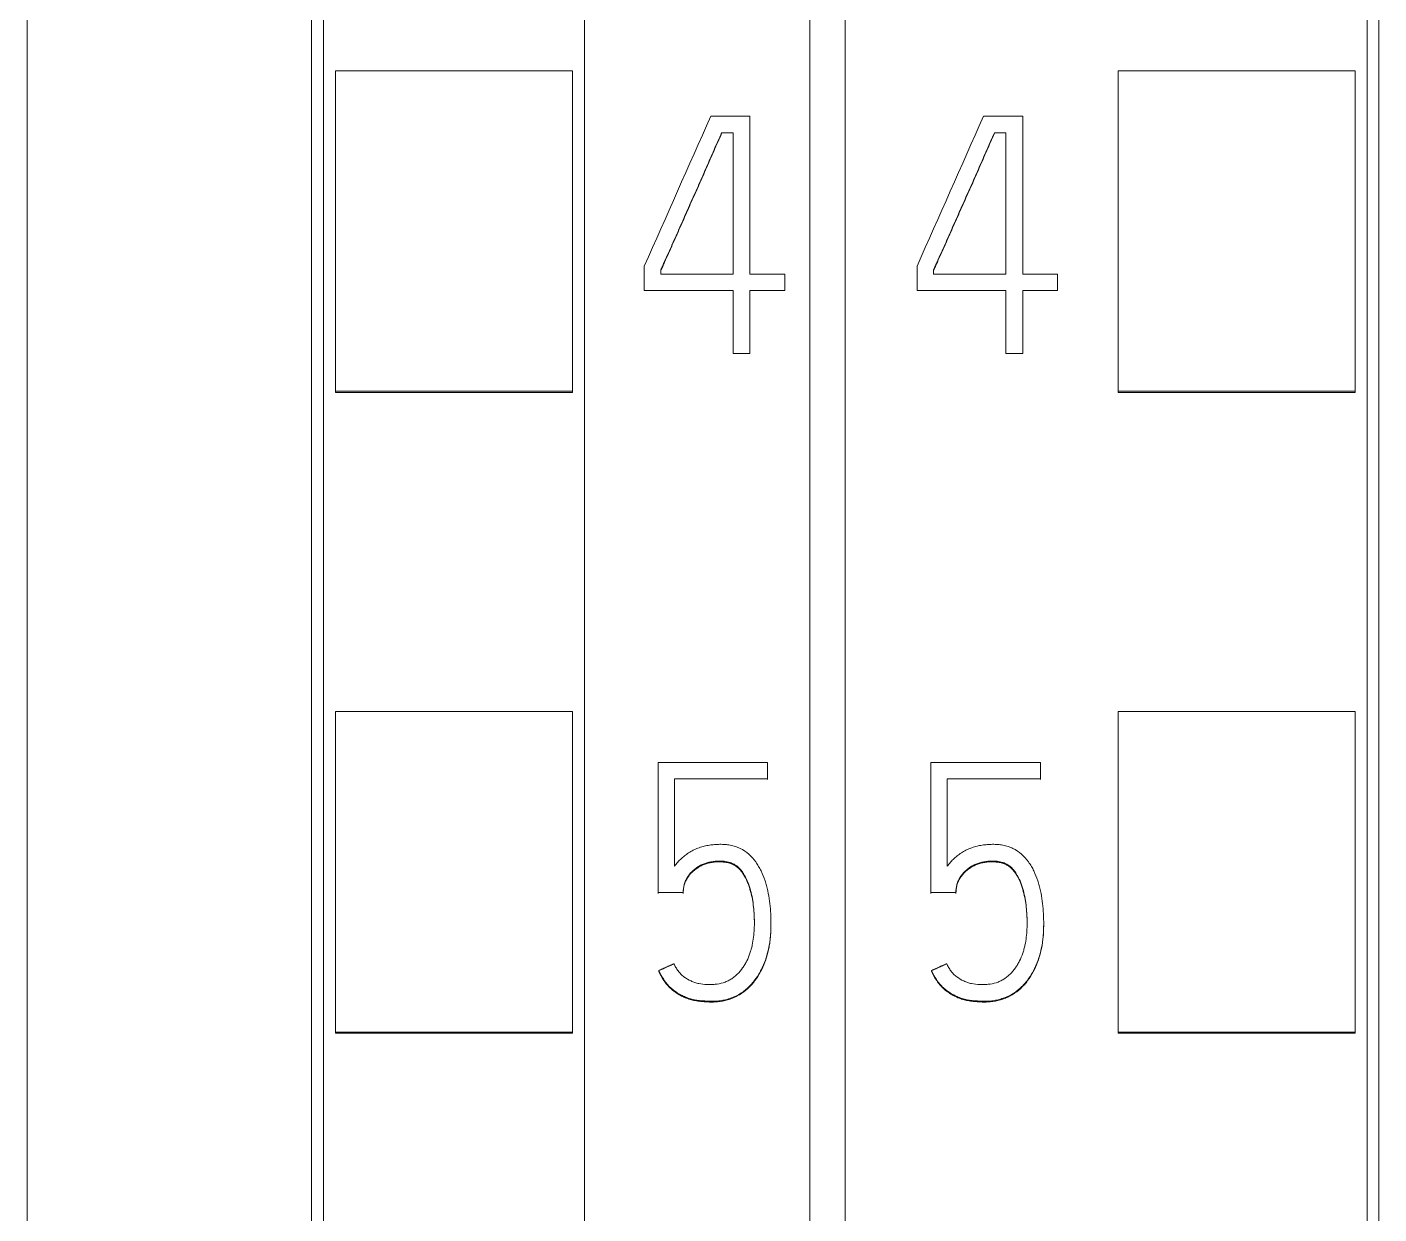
# Model space of a CAD drawing. Header units: millimetres. Extents: x 1359 to 3577, y 1333 to 3557.
# Drawn here: x 2604.27 to 2615.67, y 2952.38 to 2962.39 of the extents above; entities that cross this region are included whole.
import ezdxf

# ---------------------------------------------------------------- set-up
doc = ezdxf.new("R2010")
doc.units = ezdxf.units.MM
doc.layers.add('000-PI-Oprema', color=30, linetype='Continuous', lineweight=5)
doc.layers.add('002-PI-Kabelska kanalica', color=150, linetype='Continuous')

# ---------------------------------------------------------------- blocks, each defined once
blk = doc.blocks.new('S7-1500 DI HF - 6ES7521-1BL00-0AB0')
at = {"layer": '000-PI-Oprema', "color": 0, "linetype": 'ByBlock', "lineweight": 0}
for p, q in [((0, 134.681), (0, 21.262)), ((34.8, 134.681), (34.8, 21.262)), ((4.4, 132.4), (4.4, 23.585)), ((30.4, 23.585), (30.4, 132.4)), ((32.6, 67.75), (32.6, 3.795)), ((34.5, 67.75), (34.5, 3.795)), ((2.3, 52.761), (2.3, 55.462)), ((4.3, 55.462), (2.3, 55.462)), ((4.3, 52.761), (4.3, 55.462)), ((30.5, 52.761), (30.5, 55.462)), ((30.5, 55.462), (32.5, 55.462)), ((32.5, 52.761), (32.5, 55.462)), ((1.166, 55.078), (1.496, 55.078)), ((1.496, 55.078), (1.496, 53.747)), ((33.666, 55.078), (33.996, 55.078)), ((33.996, 55.078), (33.996, 53.747)), ((1.354, 54.94), (1.257, 54.94)), ((1.354, 53.747), (1.354, 54.94)), ((33.854, 54.94), (33.757, 54.94)), ((33.854, 53.747), (33.854, 54.94)), ((0.605, 53.609), (0.605, 53.814)), ((33.105, 53.609), (33.105, 53.814)), ((0.744, 53.783), (0.744, 53.747)), ((0.744, 53.747), (1.354, 53.747)), ((1.496, 53.747), (1.79, 53.747)), ((1.79, 53.747), (1.79, 53.609)), ((33.244, 53.783), (33.244, 53.747)), ((33.244, 53.747), (33.854, 53.747)), ((33.996, 53.747), (34.29, 53.747)), ((34.29, 53.747), (34.29, 53.609)), ((1.354, 53.609), (0.605, 53.609)), ((1.354, 53.079), (1.354, 53.609)), ((1.496, 53.609), (1.496, 53.079)), ((1.79, 53.609), (1.496, 53.609)), ((33.854, 53.609), (33.105, 53.609)), ((33.854, 53.079), (33.854, 53.609)), ((33.996, 53.609), (33.996, 53.079)), ((34.29, 53.609), (33.996, 53.609)), ((1.496, 53.079), (1.354, 53.079)), ((33.996, 53.079), (33.854, 53.079)), ((2.3, 52.75), (2.3, 52.761)), ((4.3, 52.761), (2.3, 52.761)), ((4.3, 52.75), (2.3, 52.75)), ((4.3, 52.75), (4.3, 52.761)), ((30.5, 52.75), (30.5, 52.761)), ((30.5, 52.761), (32.5, 52.761)), ((30.5, 52.75), (32.5, 52.75)), ((32.5, 52.75), (32.5, 52.761)), ((2.3, 47.36), (2.3, 50.061)), ((4.3, 50.061), (2.3, 50.061)), ((4.3, 47.36), (4.3, 50.061)), ((30.5, 47.36), (30.5, 50.061)), ((30.5, 50.061), (32.5, 50.061)), ((32.5, 47.36), (32.5, 50.061)), ((0.722, 49.633), (0.722, 48.535)), ((1.645, 49.633), (0.722, 49.633)), ((1.645, 49.495), (1.645, 49.633)), ((33.222, 49.633), (33.222, 48.535)), ((34.145, 49.633), (33.222, 49.633)), ((34.145, 49.495), (34.145, 49.633)), ((0.86, 48.757), (0.86, 49.495)), ((0.86, 49.495), (1.645, 49.495)), ((1.645, 49.495), (1.645, 49.488)), ((33.36, 48.757), (33.36, 49.495)), ((33.36, 49.495), (34.145, 49.495)), ((34.145, 49.495), (34.145, 49.488)), ((0.722, 48.535), (0.722, 48.529)), ((0.722, 48.535), (0.933, 48.535)), ((0.933, 48.535), (0.933, 48.529)), ((33.222, 48.535), (33.222, 48.529)), ((33.222, 48.535), (33.433, 48.535)), ((33.433, 48.535), (33.433, 48.529)), ((1.673, 48.27), (1.673, 48.276)), ((34.173, 48.27), (34.173, 48.276)), ((0.727, 47.878), (0.727, 47.871)), ((33.227, 47.878), (33.227, 47.871)), ((2.3, 47.35), (2.3, 47.36)), ((4.3, 47.36), (2.3, 47.36)), ((4.3, 47.35), (2.3, 47.35)), ((4.3, 47.35), (4.3, 47.36)), ((30.5, 47.35), (30.5, 47.36)), ((30.5, 47.36), (32.5, 47.36)), ((30.5, 47.35), (32.5, 47.35)), ((32.5, 47.35), (32.5, 47.36))]:
    blk.add_line(p, q, dxfattribs=at)
at = {"layer": '000-PI-Oprema', "color": 18, "linetype": 'ByBlock', "lineweight": 0, "true_color": 0x000000}
blk.add_ellipse((10.823, 15.155), major_axis=(441.592, 998.143), ratio=0.022901, start_param=1.540922, end_param=1.542189, dxfattribs=at)
at = {"layer": '000-PI-Oprema', "color": 0, "linetype": 'ByBlock', "lineweight": 0}
blk.add_ellipse((43.327, 15.143), major_axis=(441.664, 998.306), ratio=0.022905, start_param=1.540918, end_param=1.542185, dxfattribs=at)
for points, knots in [([(4.5, 132.586), (4.5, 129.542), (4.5, 119.972), (4.5, 105.802), (4.5, 91.235), (4.5, 77.025), (4.5, 62.731), (4.5, 47.245), (4.5, 34.605), (4.5, 26.64), (4.5, 23.299)], [0, 0, 0, 0, 0.083934, 0.263736, 0.389889, 0.484142, 0.653794, 0.78188, 0.908517, 1, 1, 1, 1]), ([(30.3, 23.299), (30.3, 26.64), (30.3, 34.605), (30.3, 47.245), (30.3, 62.731), (30.3, 77.025), (30.3, 91.235), (30.3, 105.802), (30.3, 119.972), (30.3, 129.542), (30.3, 132.586)], [0, 0, 0, 0, 0.091483, 0.21812, 0.346206, 0.515858, 0.610111, 0.736264, 0.916066, 1, 1, 1, 1]), ([(27.9, 129.52), (27.9, 127.497), (27.9, 118.948), (27.9, 105.802), (27.9, 91.235), (27.9, 77.025), (27.9, 62.731), (27.9, 47.245), (27.9, 34.486), (27.9, 25.605), (27.9, 21.348), (27.9, 20.55)], [0, 0, 0, 0, 0.055935, 0.236292, 0.362833, 0.457376, 0.627551, 0.756032, 0.883059, 0.978086, 1, 1, 1, 1]), ([(1.257, 54.94), (1.247, 54.915), (1.236, 54.891), (1.215, 54.843), (1.204, 54.819), (1.172, 54.746), (1.151, 54.698), (1.109, 54.602), (1.088, 54.553), (1.045, 54.457), (1.023, 54.409), (0.98, 54.313), (0.959, 54.265), (0.916, 54.168), (0.895, 54.12), (0.852, 54.024), (0.831, 53.976), (0.798, 53.903), (0.787, 53.879), (0.771, 53.843), (0.766, 53.831), (0.755, 53.807), (0.75, 53.795), (0.744, 53.783)], [0, 0, 0, 0, 0.0625, 0.0625, 0.125, 0.125, 0.25, 0.25, 0.375, 0.375, 0.5, 0.5, 0.625, 0.625, 0.75, 0.75, 0.875, 0.875, 0.9375, 0.9375, 0.96875, 0.96875, 1, 1, 1, 1]), ([(0.744, 53.777), (0.75, 53.789), (0.755, 53.801), (0.766, 53.825), (0.771, 53.837), (0.787, 53.873), (0.798, 53.897), (0.831, 53.969), (0.852, 54.018), (0.895, 54.114), (0.916, 54.162), (0.959, 54.258), (0.98, 54.306), (1.023, 54.403), (1.045, 54.451), (1.088, 54.547), (1.109, 54.596), (1.151, 54.692), (1.172, 54.74), (1.204, 54.813), (1.215, 54.837), (1.236, 54.885), (1.247, 54.909), (1.257, 54.933)], [0, 0, 0, 0, 0.03125, 0.03125, 0.0625, 0.0625, 0.125, 0.125, 0.25, 0.25, 0.375, 0.375, 0.5, 0.5, 0.625, 0.625, 0.75, 0.75, 0.875, 0.875, 0.9375, 0.9375, 1, 1, 1, 1]), ([(33.757, 54.94), (33.747, 54.915), (33.736, 54.891), (33.715, 54.843), (33.704, 54.819), (33.672, 54.746), (33.651, 54.698), (33.609, 54.602), (33.588, 54.553), (33.545, 54.457), (33.523, 54.409), (33.48, 54.313), (33.459, 54.265), (33.416, 54.168), (33.395, 54.12), (33.352, 54.024), (33.331, 53.976), (33.298, 53.903), (33.287, 53.879), (33.271, 53.843), (33.266, 53.831), (33.255, 53.807), (33.25, 53.795), (33.244, 53.783)], [0, 0, 0, 0, 0.0625, 0.0625, 0.125, 0.125, 0.25, 0.25, 0.375, 0.375, 0.5, 0.5, 0.625, 0.625, 0.75, 0.75, 0.875, 0.875, 0.9375, 0.9375, 0.96875, 0.96875, 1, 1, 1, 1]), ([(33.244, 53.777), (33.25, 53.789), (33.255, 53.801), (33.266, 53.825), (33.271, 53.837), (33.287, 53.873), (33.298, 53.897), (33.331, 53.969), (33.352, 54.018), (33.395, 54.114), (33.416, 54.162), (33.459, 54.258), (33.48, 54.306), (33.523, 54.403), (33.545, 54.451), (33.588, 54.547), (33.609, 54.596), (33.651, 54.692), (33.672, 54.74), (33.704, 54.813), (33.715, 54.837), (33.736, 54.885), (33.747, 54.909), (33.757, 54.933)], [0, 0, 0, 0, 0.03125, 0.03125, 0.0625, 0.0625, 0.125, 0.125, 0.25, 0.25, 0.375, 0.375, 0.5, 0.5, 0.625, 0.625, 0.75, 0.75, 0.875, 0.875, 0.9375, 0.9375, 1, 1, 1, 1]), ([(0.727, 47.878), (0.74, 47.851), (0.753, 47.826), (0.777, 47.79), (0.786, 47.778), (0.805, 47.756), (0.815, 47.745), (0.836, 47.725), (0.848, 47.716), (0.871, 47.699), (0.883, 47.691), (0.908, 47.676), (0.92, 47.669), (0.947, 47.657), (0.961, 47.652), (0.988, 47.642), (1.002, 47.638), (1.031, 47.631), (1.045, 47.629), (1.074, 47.625), (1.089, 47.623), (1.111, 47.622), (1.118, 47.622), (1.133, 47.621), (1.14, 47.621), (1.162, 47.62), (1.176, 47.619), (1.206, 47.62), (1.22, 47.621), (1.249, 47.625), (1.264, 47.627), (1.293, 47.633), (1.307, 47.637), (1.349, 47.651), (1.376, 47.662), (1.414, 47.684), (1.427, 47.692), (1.45, 47.709), (1.462, 47.719), (1.484, 47.738), (1.494, 47.748), (1.514, 47.77), (1.524, 47.781), (1.551, 47.816), (1.567, 47.841), (1.588, 47.879), (1.594, 47.892), (1.607, 47.919), (1.613, 47.932), (1.629, 47.973), (1.638, 48.001), (1.652, 48.057), (1.658, 48.086), (1.665, 48.129), (1.667, 48.144), (1.669, 48.173), (1.671, 48.188), (1.673, 48.232), (1.673, 48.261), (1.673, 48.319), (1.671, 48.378), (1.665, 48.436), (1.657, 48.493), (1.653, 48.522), (1.643, 48.565), (1.64, 48.58), (1.632, 48.608), (1.628, 48.622), (1.614, 48.664), (1.603, 48.691), (1.584, 48.731), (1.577, 48.744), (1.562, 48.769), (1.554, 48.782), (1.528, 48.817), (1.509, 48.839), (1.465, 48.879), (1.44, 48.895), (1.4, 48.914), (1.387, 48.92), (1.358, 48.929), (1.344, 48.933), (1.315, 48.938), (1.301, 48.94), (1.271, 48.942), (1.256, 48.943), (1.227, 48.942), (1.212, 48.942), (1.183, 48.939), (1.169, 48.938), (1.14, 48.933), (1.125, 48.93), (1.097, 48.923), (1.082, 48.919), (1.054, 48.909), (1.041, 48.904), (1.014, 48.891), (1.001, 48.884), (0.976, 48.869), (0.964, 48.86), (0.94, 48.843), (0.929, 48.833), (0.908, 48.813), (0.897, 48.803), (0.878, 48.781), (0.869, 48.769), (0.86, 48.757)], [0, 0, 0, 0, 0.03125, 0.03125, 0.046875, 0.046875, 0.0625, 0.0625, 0.078125, 0.078125, 0.09375, 0.09375, 0.109375, 0.109375, 0.125, 0.125, 0.140625, 0.140625, 0.15625, 0.15625, 0.171875, 0.171875, 0.179688, 0.179688, 0.1875, 0.1875, 0.203125, 0.203125, 0.21875, 0.21875, 0.234375, 0.234375, 0.25, 0.25, 0.28125, 0.28125, 0.296875, 0.296875, 0.3125, 0.3125, 0.328125, 0.328125, 0.34375, 0.34375, 0.375, 0.375, 0.390625, 0.390625, 0.40625, 0.40625, 0.4375, 0.4375, 0.46875, 0.46875, 0.484375, 0.484375, 0.5, 0.5, 0.53125, 0.53125, 0.5625, 0.59375, 0.59375, 0.625, 0.625, 0.640625, 0.640625, 0.65625, 0.65625, 0.6875, 0.6875, 0.703125, 0.703125, 0.71875, 0.71875, 0.75, 0.75, 0.78125, 0.78125, 0.796875, 0.796875, 0.8125, 0.8125, 0.828125, 0.828125, 0.84375, 0.84375, 0.859375, 0.859375, 0.875, 0.875, 0.890625, 0.890625, 0.90625, 0.90625, 0.921875, 0.921875, 0.9375, 0.9375, 0.953125, 0.953125, 0.96875, 0.96875, 0.984375, 0.984375, 1, 1, 1, 1]), ([(33.227, 47.878), (33.24, 47.851), (33.253, 47.826), (33.277, 47.79), (33.286, 47.778), (33.305, 47.756), (33.315, 47.745), (33.336, 47.725), (33.348, 47.716), (33.371, 47.699), (33.383, 47.691), (33.408, 47.676), (33.42, 47.669), (33.447, 47.657), (33.461, 47.652), (33.488, 47.642), (33.502, 47.638), (33.531, 47.631), (33.545, 47.629), (33.574, 47.625), (33.589, 47.623), (33.611, 47.622), (33.618, 47.622), (33.633, 47.621), (33.64, 47.621), (33.662, 47.62), (33.676, 47.619), (33.706, 47.62), (33.72, 47.621), (33.749, 47.625), (33.764, 47.627), (33.793, 47.633), (33.807, 47.637), (33.849, 47.651), (33.876, 47.662), (33.914, 47.684), (33.927, 47.692), (33.95, 47.709), (33.962, 47.719), (33.984, 47.738), (33.994, 47.748), (34.014, 47.77), (34.024, 47.781), (34.051, 47.816), (34.067, 47.841), (34.088, 47.879), (34.094, 47.892), (34.107, 47.919), (34.113, 47.932), (34.129, 47.973), (34.138, 48.001), (34.152, 48.057), (34.158, 48.086), (34.165, 48.129), (34.167, 48.144), (34.169, 48.173), (34.171, 48.188), (34.173, 48.232), (34.173, 48.261), (34.173, 48.319), (34.171, 48.378), (34.165, 48.436), (34.157, 48.493), (34.153, 48.522), (34.143, 48.565), (34.14, 48.58), (34.132, 48.608), (34.128, 48.622), (34.114, 48.664), (34.103, 48.691), (34.084, 48.731), (34.077, 48.744), (34.062, 48.769), (34.054, 48.782), (34.028, 48.817), (34.009, 48.839), (33.965, 48.879), (33.94, 48.895), (33.9, 48.914), (33.887, 48.92), (33.858, 48.929), (33.844, 48.933), (33.815, 48.938), (33.801, 48.94), (33.771, 48.942), (33.756, 48.943), (33.727, 48.942), (33.712, 48.942), (33.683, 48.939), (33.669, 48.938), (33.64, 48.933), (33.625, 48.93), (33.597, 48.923), (33.582, 48.919), (33.554, 48.909), (33.541, 48.904), (33.514, 48.891), (33.501, 48.884), (33.476, 48.869), (33.464, 48.86), (33.44, 48.843), (33.429, 48.833), (33.408, 48.813), (33.397, 48.803), (33.378, 48.781), (33.369, 48.769), (33.36, 48.757)], [0, 0, 0, 0, 0.03125, 0.03125, 0.046875, 0.046875, 0.0625, 0.0625, 0.078125, 0.078125, 0.09375, 0.09375, 0.109375, 0.109375, 0.125, 0.125, 0.140625, 0.140625, 0.15625, 0.15625, 0.171875, 0.171875, 0.179687, 0.179687, 0.1875, 0.1875, 0.203125, 0.203125, 0.21875, 0.21875, 0.234375, 0.234375, 0.25, 0.25, 0.28125, 0.28125, 0.296875, 0.296875, 0.3125, 0.3125, 0.328125, 0.328125, 0.34375, 0.34375, 0.375, 0.375, 0.390625, 0.390625, 0.40625, 0.40625, 0.4375, 0.4375, 0.46875, 0.46875, 0.484375, 0.484375, 0.5, 0.5, 0.53125, 0.53125, 0.5625, 0.59375, 0.59375, 0.625, 0.625, 0.640625, 0.640625, 0.65625, 0.65625, 0.6875, 0.6875, 0.703125, 0.703125, 0.71875, 0.71875, 0.75, 0.75, 0.78125, 0.78125, 0.796875, 0.796875, 0.8125, 0.8125, 0.828125, 0.828125, 0.84375, 0.84375, 0.859375, 0.859375, 0.875, 0.875, 0.890625, 0.890625, 0.90625, 0.90625, 0.921875, 0.921875, 0.9375, 0.9375, 0.953125, 0.953125, 0.96875, 0.96875, 0.984375, 0.984375, 1, 1, 1, 1]), ([(0.933, 48.535), (0.933, 48.558), (0.936, 48.581), (0.945, 48.615), (0.949, 48.626), (0.958, 48.647), (0.964, 48.657), (0.976, 48.676), (0.983, 48.686), (0.998, 48.704), (1.006, 48.712), (1.023, 48.727), (1.032, 48.735), (1.051, 48.748), (1.06, 48.755), (1.08, 48.766), (1.091, 48.771), (1.112, 48.78), (1.123, 48.784), (1.156, 48.794), (1.179, 48.798), (1.213, 48.801), (1.225, 48.801), (1.248, 48.801), (1.26, 48.801), (1.283, 48.799), (1.294, 48.797), (1.311, 48.793), (1.317, 48.792), (1.328, 48.789), (1.333, 48.787), (1.35, 48.781), (1.36, 48.776), (1.38, 48.764), (1.389, 48.757), (1.406, 48.741), (1.414, 48.733), (1.429, 48.715), (1.436, 48.705), (1.454, 48.676), (1.465, 48.655), (1.482, 48.613), (1.49, 48.591), (1.51, 48.524), (1.519, 48.479), (1.527, 48.411), (1.529, 48.388), (1.532, 48.342), (1.533, 48.319), (1.534, 48.25), (1.532, 48.204), (1.524, 48.136), (1.52, 48.114), (1.513, 48.08), (1.51, 48.069), (1.504, 48.046), (1.5, 48.035), (1.489, 48.002), (1.48, 47.981), (1.465, 47.95), (1.459, 47.94), (1.447, 47.92), (1.441, 47.91), (1.421, 47.882), (1.406, 47.864), (1.381, 47.84), (1.373, 47.832), (1.354, 47.818), (1.345, 47.811), (1.325, 47.799), (1.315, 47.793), (1.294, 47.784), (1.283, 47.779), (1.249, 47.769), (1.227, 47.765), (1.192, 47.762), (1.18, 47.761), (1.157, 47.761), (1.145, 47.761), (1.111, 47.762), (1.088, 47.764), (1.054, 47.771), (1.043, 47.774), (1.021, 47.781), (1.01, 47.786), (0.978, 47.8), (0.958, 47.812), (0.93, 47.834), (0.921, 47.841), (0.905, 47.858), (0.89, 47.875), (0.877, 47.895), (0.865, 47.915), (0.86, 47.925), (0.855, 47.936)], [0, 0, 0, 0, 0.03125, 0.03125, 0.046875, 0.046875, 0.0625, 0.0625, 0.078125, 0.078125, 0.09375, 0.09375, 0.109375, 0.109375, 0.125, 0.125, 0.140625, 0.140625, 0.15625, 0.15625, 0.1875, 0.1875, 0.203125, 0.203125, 0.21875, 0.21875, 0.234375, 0.234375, 0.242187, 0.242187, 0.25, 0.25, 0.265625, 0.265625, 0.28125, 0.28125, 0.296875, 0.296875, 0.3125, 0.3125, 0.34375, 0.34375, 0.375, 0.375, 0.4375, 0.4375, 0.46875, 0.46875, 0.5, 0.5, 0.5625, 0.5625, 0.59375, 0.59375, 0.609375, 0.609375, 0.625, 0.625, 0.65625, 0.65625, 0.671875, 0.671875, 0.6875, 0.6875, 0.71875, 0.71875, 0.734375, 0.734375, 0.75, 0.75, 0.765625, 0.765625, 0.78125, 0.78125, 0.8125, 0.8125, 0.828125, 0.828125, 0.84375, 0.84375, 0.875, 0.875, 0.890625, 0.890625, 0.90625, 0.90625, 0.9375, 0.9375, 0.953125, 0.953125, 0.96875, 0.984375, 0.984375, 1, 1, 1, 1]), ([(1.534, 48.271), (1.534, 48.277), (1.534, 48.283), (1.533, 48.312), (1.532, 48.335), (1.529, 48.381), (1.527, 48.403), (1.522, 48.449), (1.518, 48.472), (1.509, 48.517), (1.503, 48.54), (1.493, 48.573), (1.49, 48.584), (1.482, 48.606), (1.478, 48.617), (1.465, 48.649), (1.455, 48.669), (1.436, 48.698), (1.429, 48.708), (1.415, 48.726), (1.407, 48.735), (1.39, 48.75), (1.381, 48.757), (1.361, 48.769), (1.35, 48.774), (1.328, 48.782), (1.317, 48.786), (1.294, 48.791), (1.283, 48.792), (1.26, 48.794), (1.249, 48.795), (1.226, 48.795), (1.214, 48.795), (1.191, 48.793), (1.179, 48.791), (1.157, 48.787), (1.134, 48.782), (1.113, 48.774), (1.091, 48.765), (1.081, 48.76), (1.051, 48.743), (1.032, 48.73), (1.006, 48.706), (0.998, 48.698), (0.983, 48.68), (0.976, 48.671), (0.964, 48.651), (0.959, 48.641), (0.949, 48.62), (0.945, 48.609), (0.939, 48.586), (0.937, 48.575), (0.934, 48.552), (0.933, 48.54), (0.933, 48.529)], [0, 0, 0, 0, 0.015899, 0.015899, 0.077406, 0.077406, 0.138912, 0.138912, 0.200418, 0.200418, 0.261925, 0.261925, 0.292678, 0.292678, 0.323431, 0.323431, 0.384937, 0.384937, 0.41569, 0.41569, 0.446443, 0.446443, 0.477197, 0.477197, 0.50795, 0.50795, 0.538703, 0.538703, 0.569456, 0.569456, 0.600209, 0.600209, 0.630962, 0.630962, 0.661715, 0.661715, 0.692469, 0.723222, 0.723222, 0.753975, 0.753975, 0.815481, 0.815481, 0.846234, 0.846234, 0.876987, 0.876987, 0.907741, 0.907741, 0.938494, 0.938494, 0.969247, 0.969247, 1, 1, 1, 1]), ([(33.433, 48.535), (33.433, 48.558), (33.436, 48.581), (33.445, 48.615), (33.449, 48.626), (33.458, 48.647), (33.464, 48.657), (33.476, 48.676), (33.483, 48.686), (33.498, 48.704), (33.506, 48.712), (33.523, 48.727), (33.532, 48.735), (33.551, 48.748), (33.56, 48.755), (33.58, 48.766), (33.591, 48.771), (33.612, 48.78), (33.623, 48.784), (33.656, 48.794), (33.679, 48.798), (33.713, 48.801), (33.725, 48.801), (33.748, 48.801), (33.76, 48.801), (33.783, 48.799), (33.794, 48.797), (33.811, 48.793), (33.817, 48.792), (33.828, 48.789), (33.833, 48.787), (33.85, 48.781), (33.86, 48.776), (33.88, 48.764), (33.889, 48.757), (33.906, 48.741), (33.914, 48.733), (33.929, 48.715), (33.936, 48.705), (33.954, 48.676), (33.965, 48.655), (33.982, 48.613), (33.99, 48.591), (34.01, 48.524), (34.019, 48.479), (34.027, 48.411), (34.029, 48.388), (34.032, 48.342), (34.033, 48.319), (34.034, 48.25), (34.032, 48.204), (34.024, 48.136), (34.02, 48.114), (34.013, 48.08), (34.01, 48.069), (34.004, 48.046), (34, 48.035), (33.989, 48.002), (33.98, 47.981), (33.965, 47.95), (33.959, 47.94), (33.947, 47.92), (33.941, 47.91), (33.921, 47.882), (33.906, 47.864), (33.881, 47.84), (33.873, 47.832), (33.854, 47.818), (33.845, 47.811), (33.825, 47.799), (33.815, 47.793), (33.794, 47.784), (33.783, 47.779), (33.749, 47.769), (33.727, 47.765), (33.692, 47.762), (33.68, 47.761), (33.657, 47.761), (33.645, 47.761), (33.611, 47.762), (33.588, 47.764), (33.554, 47.771), (33.543, 47.774), (33.521, 47.781), (33.51, 47.786), (33.478, 47.8), (33.458, 47.812), (33.43, 47.834), (33.421, 47.841), (33.405, 47.858), (33.39, 47.875), (33.377, 47.895), (33.365, 47.915), (33.36, 47.925), (33.355, 47.936)], [0, 0, 0, 0, 0.03125, 0.03125, 0.046875, 0.046875, 0.0625, 0.0625, 0.078125, 0.078125, 0.09375, 0.09375, 0.109375, 0.109375, 0.125, 0.125, 0.140625, 0.140625, 0.15625, 0.15625, 0.1875, 0.1875, 0.203125, 0.203125, 0.21875, 0.21875, 0.234375, 0.234375, 0.242187, 0.242187, 0.25, 0.25, 0.265625, 0.265625, 0.28125, 0.28125, 0.296875, 0.296875, 0.3125, 0.3125, 0.34375, 0.34375, 0.375, 0.375, 0.4375, 0.4375, 0.46875, 0.46875, 0.5, 0.5, 0.5625, 0.5625, 0.59375, 0.59375, 0.609375, 0.609375, 0.625, 0.625, 0.65625, 0.65625, 0.671875, 0.671875, 0.6875, 0.6875, 0.71875, 0.71875, 0.734375, 0.734375, 0.75, 0.75, 0.765625, 0.765625, 0.78125, 0.78125, 0.8125, 0.8125, 0.828125, 0.828125, 0.84375, 0.84375, 0.875, 0.875, 0.890625, 0.890625, 0.90625, 0.90625, 0.9375, 0.9375, 0.953125, 0.953125, 0.96875, 0.984375, 0.984375, 1, 1, 1, 1]), ([(34.034, 48.271), (34.034, 48.277), (34.034, 48.283), (34.033, 48.312), (34.032, 48.335), (34.029, 48.381), (34.027, 48.403), (34.022, 48.449), (34.018, 48.472), (34.009, 48.517), (34.003, 48.54), (33.993, 48.573), (33.99, 48.584), (33.982, 48.606), (33.978, 48.617), (33.965, 48.649), (33.955, 48.669), (33.936, 48.698), (33.929, 48.708), (33.915, 48.726), (33.907, 48.735), (33.89, 48.75), (33.881, 48.757), (33.861, 48.769), (33.85, 48.774), (33.828, 48.782), (33.817, 48.786), (33.794, 48.791), (33.783, 48.792), (33.76, 48.794), (33.749, 48.795), (33.726, 48.795), (33.714, 48.795), (33.691, 48.793), (33.679, 48.791), (33.657, 48.787), (33.634, 48.782), (33.613, 48.774), (33.591, 48.765), (33.581, 48.76), (33.551, 48.743), (33.532, 48.73), (33.506, 48.706), (33.498, 48.698), (33.483, 48.68), (33.476, 48.671), (33.464, 48.651), (33.459, 48.641), (33.449, 48.62), (33.445, 48.609), (33.439, 48.586), (33.437, 48.575), (33.434, 48.552), (33.433, 48.54), (33.433, 48.529)], [0, 0, 0, 0, 0.015899, 0.015899, 0.077406, 0.077406, 0.138912, 0.138912, 0.200418, 0.200418, 0.261925, 0.261925, 0.292678, 0.292678, 0.323431, 0.323431, 0.384937, 0.384937, 0.41569, 0.41569, 0.446443, 0.446443, 0.477197, 0.477197, 0.50795, 0.50795, 0.538703, 0.538703, 0.569456, 0.569456, 0.600209, 0.600209, 0.630962, 0.630962, 0.661715, 0.661715, 0.692469, 0.723222, 0.723222, 0.753975, 0.753975, 0.815481, 0.815481, 0.846234, 0.846234, 0.876987, 0.876987, 0.907741, 0.907741, 0.938494, 0.938494, 0.969247, 0.969247, 1, 1, 1, 1]), ([(1.673, 48.27), (1.673, 48.248), (1.673, 48.227), (1.67, 48.176), (1.668, 48.147), (1.662, 48.104), (1.66, 48.09), (1.654, 48.061), (1.651, 48.046), (1.64, 48.004), (1.632, 47.976), (1.611, 47.921), (1.599, 47.894), (1.571, 47.842), (1.556, 47.817), (1.529, 47.782), (1.52, 47.77), (1.501, 47.749), (1.49, 47.738), (1.458, 47.708), (1.434, 47.69), (1.396, 47.668), (1.383, 47.661), (1.357, 47.649), (1.343, 47.643), (1.301, 47.629), (1.273, 47.622), (1.229, 47.616), (1.214, 47.615), (1.185, 47.613), (1.17, 47.613), (1.141, 47.614), (1.126, 47.615), (1.097, 47.617), (1.082, 47.618), (1.053, 47.621), (1.038, 47.624), (1.009, 47.63), (0.995, 47.634), (0.967, 47.643), (0.953, 47.648), (0.926, 47.66), (0.913, 47.667), (0.888, 47.682), (0.875, 47.69), (0.851, 47.707), (0.84, 47.716), (0.818, 47.736), (0.808, 47.747), (0.788, 47.769), (0.779, 47.781), (0.754, 47.818), (0.74, 47.844), (0.727, 47.871)], [0, 0, 0, 0, 0.044434, 0.044434, 0.104157, 0.104157, 0.134018, 0.134018, 0.16388, 0.16388, 0.223602, 0.223602, 0.283325, 0.283325, 0.343048, 0.343048, 0.37291, 0.37291, 0.402771, 0.402771, 0.462494, 0.462494, 0.492355, 0.492355, 0.522217, 0.522217, 0.58194, 0.58194, 0.611801, 0.611801, 0.641663, 0.641663, 0.671524, 0.671524, 0.701386, 0.701386, 0.731247, 0.731247, 0.761108, 0.761108, 0.79097, 0.79097, 0.820831, 0.820831, 0.850693, 0.850693, 0.880554, 0.880554, 0.910416, 0.910416, 0.940277, 0.940277, 1, 1, 1, 1]), ([(34.173, 48.27), (34.173, 48.248), (34.173, 48.227), (34.17, 48.176), (34.168, 48.147), (34.162, 48.104), (34.16, 48.09), (34.154, 48.061), (34.151, 48.046), (34.14, 48.004), (34.132, 47.976), (34.111, 47.921), (34.099, 47.894), (34.071, 47.842), (34.056, 47.817), (34.029, 47.782), (34.02, 47.77), (34.001, 47.749), (33.99, 47.738), (33.958, 47.708), (33.934, 47.69), (33.896, 47.668), (33.883, 47.661), (33.857, 47.649), (33.843, 47.643), (33.801, 47.629), (33.773, 47.622), (33.729, 47.616), (33.714, 47.615), (33.685, 47.613), (33.67, 47.613), (33.641, 47.614), (33.626, 47.615), (33.597, 47.617), (33.582, 47.618), (33.553, 47.621), (33.538, 47.624), (33.509, 47.63), (33.495, 47.634), (33.467, 47.643), (33.453, 47.648), (33.426, 47.66), (33.413, 47.667), (33.388, 47.682), (33.375, 47.69), (33.351, 47.707), (33.34, 47.716), (33.318, 47.736), (33.308, 47.747), (33.288, 47.769), (33.279, 47.781), (33.254, 47.818), (33.24, 47.844), (33.227, 47.871)], [0, 0, 0, 0, 0.044434, 0.044434, 0.104157, 0.104157, 0.134018, 0.134018, 0.16388, 0.16388, 0.223602, 0.223602, 0.283325, 0.283325, 0.343048, 0.343048, 0.37291, 0.37291, 0.402771, 0.402771, 0.462494, 0.462494, 0.492355, 0.492355, 0.522217, 0.522217, 0.58194, 0.58194, 0.611801, 0.611801, 0.641663, 0.641663, 0.671524, 0.671524, 0.701386, 0.701386, 0.731247, 0.731247, 0.761108, 0.761108, 0.79097, 0.79097, 0.820831, 0.820831, 0.850693, 0.850693, 0.880554, 0.880554, 0.910416, 0.910416, 0.940277, 0.940277, 1, 1, 1, 1])]:
    blk.add_open_spline(points, degree=3, knots=knots, dxfattribs=at)
for points, weights in [([(0.855, 47.936), (0.791, 47.907), (0.727, 47.878)], [0.499999993177, 0.500000006823, 0.499999993177]), ([(33.355, 47.936), (33.291, 47.907), (33.227, 47.878)], [0.50000004484, 0.49999995516, 0.50000004484])]:
    blk.add_rational_spline(points, weights, degree=2, dxfattribs=at)

msp = doc.modelspace()

# ---------------------------------------------------------------- block references
at = {"layer": '002-PI-Kabelska kanalica', "color": 0, "linetype": 'ByBlock', "lineweight": 0}
for p in [(2576.371, 2906.556), (2611.171, 2906.556)]:
    msp.add_blockref('S7-1500 DI HF - 6ES7521-1BL00-0AB0', p, dxfattribs=at)

doc.saveas('drawing.dxf')
